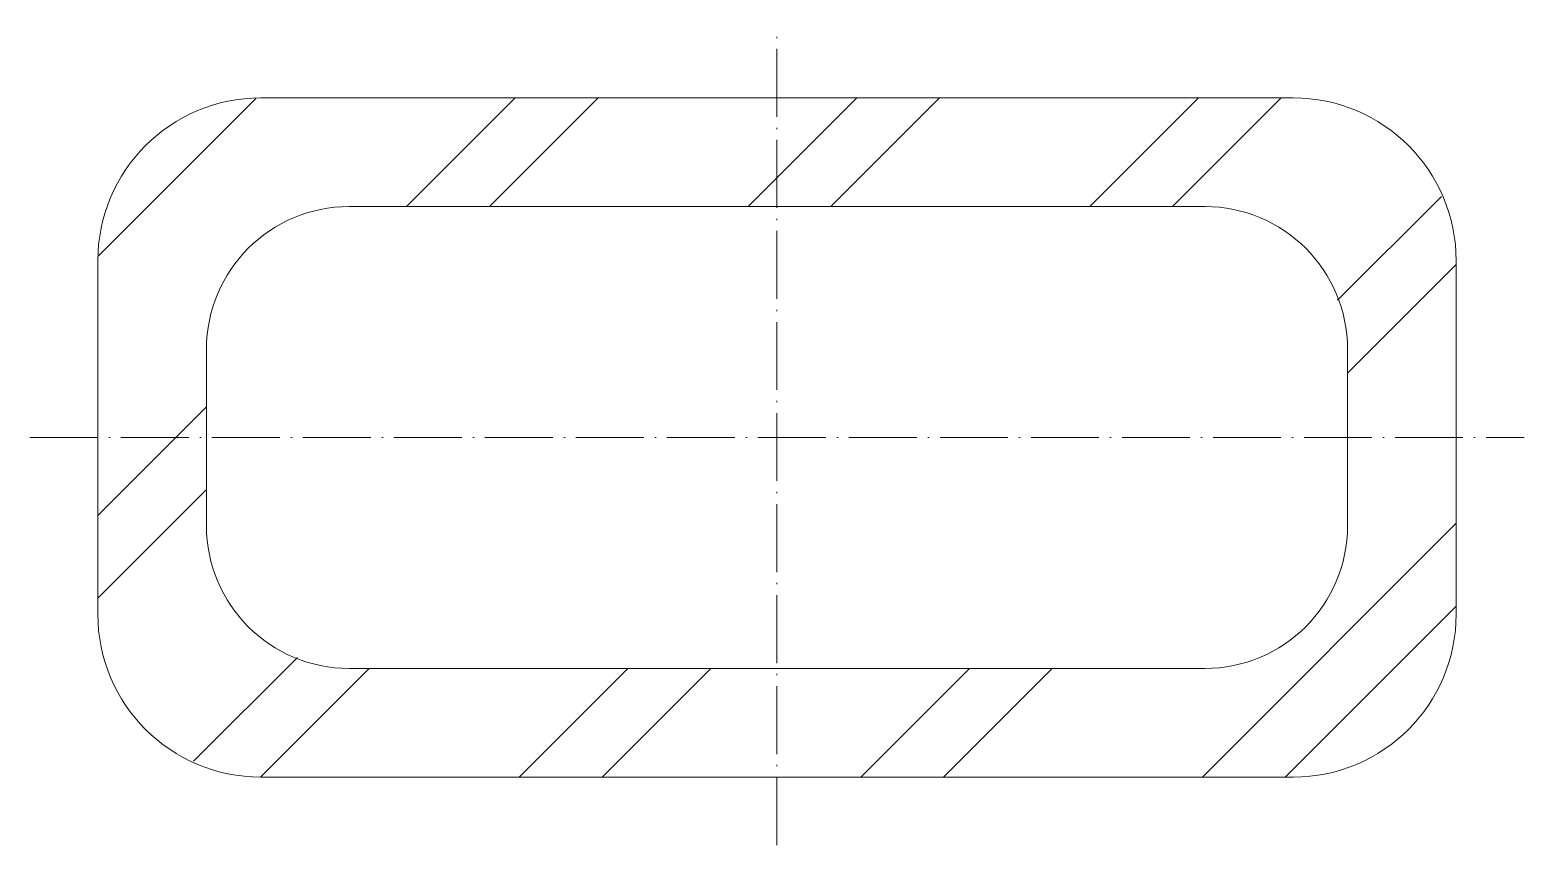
# Model space of a CAD drawing. Header units: metres. Extents: x -55 to 55, y -30 to 30.
import ezdxf

# ---------------------------------------------------------------- set-up
doc = ezdxf.new("R2010")
doc.units = ezdxf.units.M
doc.linetypes.add('MV_hartlijn_staal', pattern=[6.6, 5, -0.8, 0, -0.8])
doc.layers.add('A-DETL-GENF', color=92, linetype='Continuous', lineweight=18)

# ---------------------------------------------------------------- blocks, each defined once
blk = doc.blocks.new('28 Staalprofielen- koker RHS-2d - K100_50_8-3531695-00_0 Basismaterialen')
at = {"layer": 'A-DETL-GENF', "lineweight": 13}
h = blk.add_hatch(dxfattribs=at)
h.set_pattern_fill('FP_379', color=256, style=0, pattern_type=2)
h.set_pattern_definition([(45, (4850.222, 4693.331), (-12.57236, 12.57236), []), (45, (4850.222, 4712.381), (-12.57236, 12.57236), [])])
h.paths.add_polyline_path([(4.65, -25), (38, -25), (41.11, -24.59), (44, -23.39), (46.49, -21.49), (48.39, -19), (49.59, -16.11), (50, -13), (50, 13), (49.59, 16.11), (48.39, 19), (46.49, 21.49), (44, 23.39), (41.11, 24.59), (38, 25), (-38, 25), (-41.11, 24.59), (-44, 23.39), (-46.49, 21.49), (-48.39, 19), (-49.59, 16.11), (-50, 13), (-50, -13), (-49.59, -16.11), (-48.39, -19), (-46.49, -21.49), (-44, -23.39), (-41.11, -24.59), (-38, -25)])
h.paths.add_polyline_path([(-31.5, -17), (-34.22, -16.64), (-36.75, -15.59), (-38.92, -13.92), (-40.59, -11.75), (-41.64, -9.22), (-42, -6.5), (-42, 6.5), (-41.64, 9.22), (-40.59, 11.75), (-38.92, 13.92), (-36.75, 15.59), (-34.22, 16.64), (-31.5, 17), (31.5, 17), (34.22, 16.64), (36.75, 15.59), (38.92, 13.92), (40.59, 11.75), (41.64, 9.22), (42, 6.5), (42, -6.5), (41.64, -9.22), (40.59, -11.75), (38.92, -13.92), (36.75, -15.59), (34.22, -16.64), (31.5, -17), (4.65, -17)])
at = {"layer": 'A-DETL-GENF', "linetype": 'MV_hartlijn_staal', "lineweight": 13}
for p, q in [((0, -30), (0, 30)), ((-55, 0), (55, 0))]:
    blk.add_line(p, q, dxfattribs=at)
at = {"layer": 'A-DETL-GENF'}
for p, q in [((38, 25), (-38, 25)), ((-38, 25), (38, 25)), ((-31.5, 17), (31.5, 17)), ((-31.5, 17), (31.5, 17)), ((-50, 13), (-50, -13)), ((-50, -13), (-50, 13)), ((50, -13), (50, 13)), ((50, 13), (50, -13)), ((-42, -6.5), (-42, 6.5)), ((-42, -6.5), (-42, 6.5)), ((42, 6.5), (42, -6.5)), ((42, 6.5), (42, -6.5)), ((31.5, -17), (-31.5, -17)), ((31.5, -17), (-31.5, -17)), ((-38, -25), (38, -25)), ((38, -25), (-38, -25))]:
    blk.add_line(p, q, dxfattribs=at)
for centre, radius, start, end in [((-38, 13), 12, 90, 180), ((-38, 13), 12, 90, 180), ((38, 13), 12, 360, 90), ((38, 13), 12, 360, 90), ((-31.5, 6.5), 10.5, 90, 180), ((-31.5, 6.5), 10.5, 90, 180), ((31.5, 6.5), 10.5, 360, 90), ((31.5, 6.5), 10.5, 360, 90), ((-31.5, -6.5), 10.5, 180, 270), ((-31.5, -6.5), 10.5, 180, 270), ((31.5, -6.5), 10.5, 270, 0), ((31.5, -6.5), 10.5, 270, 360), ((-38, -13), 12, 180, 270), ((-38, -13), 12, 180, 270), ((38, -13), 12, 270, 0), ((38, -13), 12, 270, 0)]:
    blk.add_arc(centre, radius, start, end, dxfattribs=at)

msp = doc.modelspace()

# ---------------------------------------------------------------- block references
msp.add_blockref('28 Staalprofielen- koker RHS-2d - K100_50_8-3531695-00_0 Basismaterialen', (0, 0))

doc.saveas('drawing.dxf')
